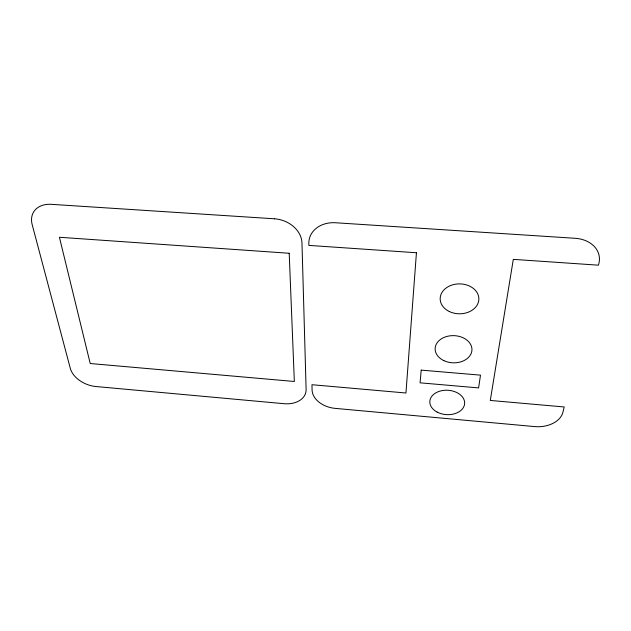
<?xml version="1.0" encoding="UTF-8"?>
<svg xmlns="http://www.w3.org/2000/svg" width="631" height="631" viewBox="0 0 631 631"><rect width="100%" height="100%" fill="white"/><g stroke="black" fill="none" stroke-linecap="round" stroke-linejoin="round"><path stroke-width="0.95" d="M416.436 252.747L405.954 393.003L311.966 384.713L312.085 389.942A23.402 16.532 10.1 0 0 335.195 408.375L534.694 426.588A24.854 16.958 -1.2 0 0 562.915 412.256L564.193 406.963L490.287 400.448L513.303 259.365L598.464 265.178L598.937 263.214A29.113 22.4 -9 0 0 575.22 238.297L335.503 222.751A26.92 21.943 11.6 0 0 308.835 243.471L308.875 245.396L416.436 252.747M421.2 370.121L420.072 382.828L478.598 387.899L480.499 375.145L421.2 370.121M274.438 218.791L51.371 204.334A26.975 19.387 30.8 0 0 32.181 224.644L70.325 368.433A23.008 15.12 22.8 0 0 95.833 386.519L284.013 403.698A23.205 16.303 13.3 0 0 306.114 389.406L301.973 243.006A26.731 21.533 17.5 0 0 274.438 218.791M289.203 253.268L59.409 237.264L90.225 363.519L294.346 381.479L289.203 253.268M449.28 311.501A19.356 14.963 0.5 0 0 478.858 299.409A19.356 14.963 0.5 0 0 450.416 285.606A19.356 14.963 0.5 0 0 449.28 311.501M437.125 412.082A17.439 12.202 3.5 0 0 464.574 404.14A17.439 12.202 3.5 0 0 439.996 391.11A17.439 12.202 3.5 0 0 437.125 412.082M443.877 360.64A18.417 13.59 2.1 0 0 471.949 349.937A18.417 13.59 2.1 0 0 444.8 337.12A18.417 13.59 2.1 0 0 443.877 360.64"/></g></svg>
